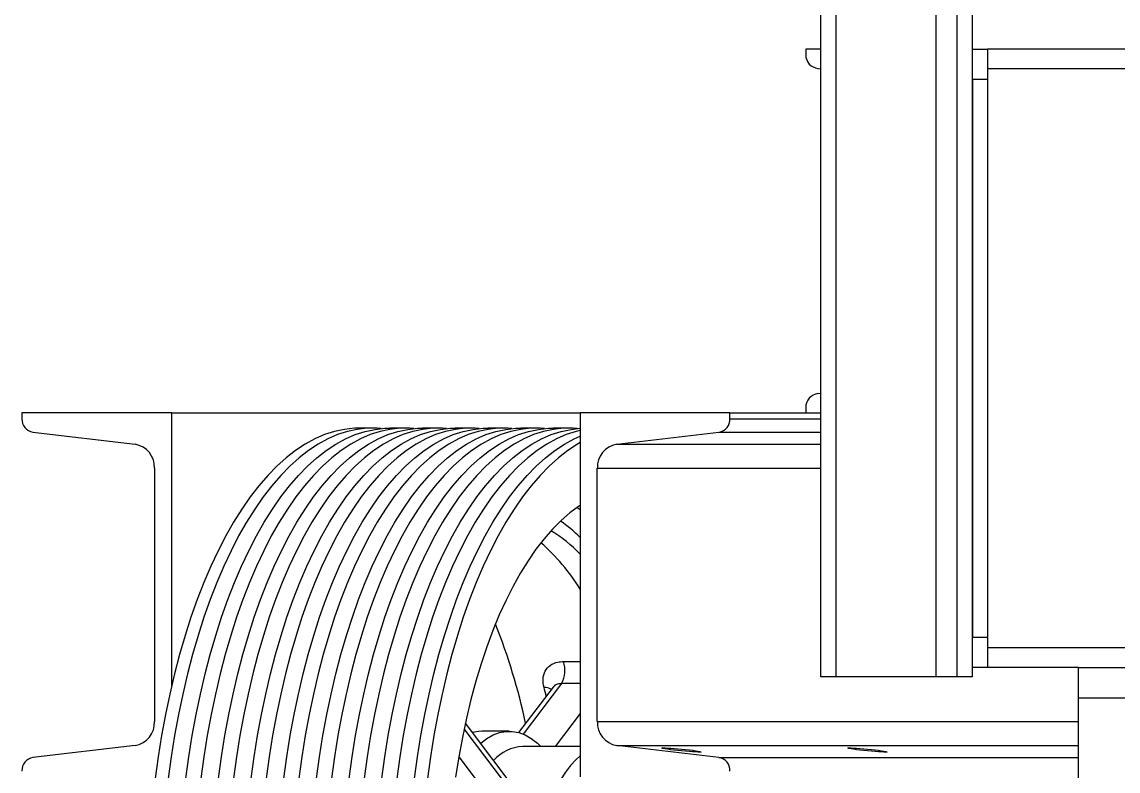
# Model space of a CAD drawing. Header units: millimetres. Extents: x -424 to 424, y -490 to 3099.
# Drawn here: x -423.7 to -61.9, y -238.1 to 9 of the extents above; entities that cross this region are included whole.
import ezdxf

# ---------------------------------------------------------------- set-up
doc = ezdxf.new("R2010")
doc.units = ezdxf.units.MM
doc.layers.add('Wipeouts', color=7, linetype='Continuous', true_color=0xbcb7d9)

msp = doc.modelspace()

# ---------------------------------------------------------------- wipeouts: each hides what was drawn before it
msp.add_wipeout([(0, 3099), (-20, 3099), (-20, 3091), (-32.69, 3091), (-38.59, 3089.07), (-42.22, 3084.03), (-74.64, 2980.94), (-74.64, 2950), (-75, 2940), (-110, 2940), (-110, 2943), (-160, 2943), (-160, 2940), (-165, 2940), (-165, 2938.11), (-163.84, 2935.1), (-160.97, 2933.64), (-160, 2933.53), (-160, 2826.47), (-160.97, 2826.36), (-163.84, 2824.9), (-165, 2821.89), (-165, 2820), (-165, 2805), (-160, 2805), (-160, -113.53), (-160.97, -113.64), (-163.84, -115.1), (-165, -118.11), (-165, -120), (-423.7, -120), (-423.7, -121.89), (-422.74, -124.81), (-420.08, -126.36), (-386.37, -130.31), (-381.65, -133.07), (-379.93, -138.26), (-379.93, -221.74), (-381.65, -226.93), (-386.37, -229.69), (-420.08, -233.64), (-422.74, -235.19), (-423.71, -237.93), (-423.7, -240), (-413.59, -240), (-413.59, -260), (-412.2, -265.09), (-408.61, -268.65), (-404.45, -269.81), (-398.38, -270), (-394.94, -278.7), (-392.67, -299.44), (-390.57, -308.25), (-380.15, -325.8), (-376.97, -347.08), (-372.52, -367.13), (-363.66, -394.09), (-348.36, -422.3), (-333.39, -437.63), (-313.99, -444.96), (-220.82, -444.96), (-199.86, -436.42), (-182.6, -416.64), (-182.6, -490), (182.6, -490), (182.6, -416.64), (192.25, -429.39), (211.01, -442.85), (220.82, -444.96), (312.35, -445), (327.04, -441.45), (339.57, -432.46), (357.7, -407), (367.91, -382.65), (375.62, -353.92), (380.19, -325.63), (387.3, -316.34), (391.99, -302.9), (394.12, -283.75), (395.02, -278.37), (398.38, -270), (403.59, -270), (408.29, -268.83), (412.3, -264.91), (413.59, -260), (413.59, -240), (423.7, -240), (423.71, -237.93), (422.74, -235.19), (420.08, -233.64), (386.37, -229.69), (381.65, -226.93), (379.93, -221.74), (379.92, -137.93), (381.65, -133.07), (386.37, -130.31), (420.08, -126.36), (422.74, -124.81), (423.7, -120), (165, -120), (165, -118.11), (163.84, -115.1), (160.97, -113.64), (160, -113.53), (160, -6.47), (163.84, -4.9), (165, -0.94), (165, 0), (160, 0), (160, 2765.08), (162.32, 2765.08), (163.9, 2765.08), (163.9, 2764.5), (267.5, 2764.5), (267.5, 2911.5), (163.9, 2911.5), (163.9, 2910.92), (162.32, 2910.92), (160, 2910.92), (160, 2933.53), (163.84, 2935.1), (165, 2938.11), (165, 2940), (160, 2940), (160, 2943), (110, 2943), (110, 2940), (75, 2940), (75, 2976.34), (73.59, 2985.44), (42.22, 3084.03), (38.59, 3089.07), (32.69, 3091), (20, 3091.5), (20, 3099)]).dxf.layer = 'Wipeouts'

# ---------------------------------------------------------------- next in the draw order: linework, layer by layer
at = {"color": 7, "linetype": 'Continuous', "lineweight": 25}
for p, q in [((-160, -207), (-160, 2943)), ((-155, -207), (-155, 2943)), ((-122, -207), (-122, 2943)), ((-115, -207), (-115, 2943)), ((-110, -207), (-110, 2943)), ((-160, 0), (-165, 0)), ((-165, 0), (-165, -1.89)), ((-110, 0), (-105, 0)), ((-105, 0), (-105, -10)), ((105, 0), (-105, 0)), ((-160.97, -6.36), (-160, -6.47)), ((105, -6.5), (-105, -6.5)), ((-105, -10), (-110, -10)), ((-110, -10), (-110, -194)), ((-105, -10), (-105, -194)), ((-160, -113.53), (-160.97, -113.64)), ((-165, -118.11), (-165, -120)), ((-423.7, -120), (-423.7, -121.89)), ((-374.27, -120), (-423.7, -120)), ((-374.27, -209.86), (-374.27, -120)), ((-374.27, -120), (-239.45, -120)), ((-239.45, -120), (-239.45, -240)), ((-190.02, -120), (-239.45, -120)), ((-190.02, -121.89), (-190.02, -120)), ((-190.02, -120), (-165, -120)), ((-165, -120), (-160, -120)), ((-420.08, -126.36), (-386.37, -130.31)), ((-308.08, -125), (-312.35, -125)), ((-297.29, -125), (-302.23, -125)), ((-286.51, -125), (-291.45, -125)), ((-275.72, -125), (-280.66, -125)), ((-264.93, -125), (-269.88, -125)), ((-254.15, -125), (-259.09, -125)), ((-243.36, -125), (-248.31, -125)), ((-227.35, -130.31), (-193.64, -126.36)), ((-379.93, -138.26), (-379.93, -221.74)), ((-233.79, -221.74), (-233.79, -138.26)), ((-110, -194), (-105, -194)), ((-105, -194), (-105, -204)), ((105, -197.5), (-105, -197.5)), ((-105, -204), (-110, -204)), ((-75, -204), (-105, -204)), ((-75, -204), (-25, -204)), ((-75, -214), (-75, -204)), ((-155, -207), (-160, -207)), ((-122, -207), (-155, -207)), ((-115, -207), (-122, -207)), ((-110, -207), (-115, -207)), ((-248.4, -210.41), (-259.8, -225.42)), ((-75, -240.34), (-75, -214)), ((-75, -214), (-25, -214)), ((-239.45, -219.17), (-247.67, -230)), ((-257.69, -248.25), (-277.35, -222.35)), ((-262.91, -225), (-271.9, -225)), ((-386.37, -229.69), (-420.08, -233.64)), ((-239.45, -230), (-258.42, -230)), ((-193.64, -233.64), (-227.35, -229.69))]:
    msp.add_line(p, q, dxfattribs=at)
at = {"color": 8, "linetype": 'Continuous', "lineweight": 25}
for p, q in [((-190.02, -121.89), (-160, -121.89)), ((-193.64, -126.36), (-160, -126.36)), ((-227.35, -130.31), (-160, -130.31)), ((-233.79, -138.26), (-160, -138.26)), ((-240.44, -151.14), (-239.45, -151.85)), ((-244.96, -201.96), (-239.45, -201.96)), ((-245.63, -209.26), (-258.29, -225.93)), ((-239.45, -209.26), (-245.63, -209.26)), ((-257.55, -250.77), (-277.74, -224.18)), ((-233.79, -221.74), (-75, -221.74)), ((-227.35, -229.69), (-75, -229.69)), ((-279.52, -233.39), (-259.74, -259.43)), ((-193.64, -233.64), (-75, -233.64))]:
    msp.add_line(p, q, dxfattribs=at)
at = {"color": 7, "linetype": 'Continuous', "lineweight": 25, "flags": 128}
for points in [[(-312.35, -125), (-313.99, -125.04), (-317.28, -125.4), (-320.55, -126.1), (-323.81, -127.15), (-327.04, -128.55), (-330.23, -130.29), (-333.39, -132.37), (-336.51, -134.79), (-339.57, -137.54), (-342.57, -140.61), (-345.5, -144), (-348.36, -147.7), (-351.14, -151.71), (-353.84, -156), (-356.44, -160.58), (-358.95, -165.43), (-361.36, -170.54), (-363.66, -175.91), (-365.84, -181.52), (-367.91, -187.35), (-369.85, -193.4), (-371.67, -199.65), (-373.36, -206.09), (-374.92, -212.7), (-376.33, -219.47), (-377.61, -226.38), (-378.74, -233.42), (-379.73, -240.58)], [(-305.16, -125.14), (-306.43, -125.04), (-309.72, -125.04), (-313.01, -125.4), (-316.28, -126.1), (-319.54, -127.15), (-322.77, -128.55), (-325.97, -130.29), (-329.12, -132.37), (-332.24, -134.79), (-335.3, -137.54), (-338.3, -140.61), (-341.23, -144), (-344.09, -147.7), (-346.87, -151.71), (-349.57, -156), (-352.17, -160.58), (-354.68, -165.43), (-357.09, -170.54), (-359.39, -175.91), (-361.57, -181.52), (-363.64, -187.35), (-365.58, -193.4), (-367.4, -199.65), (-369.09, -206.09), (-370.65, -212.7), (-372.06, -219.47), (-373.34, -226.38), (-374.47, -233.42), (-375.46, -240.58)], [(-369.62, -240.58), (-368.63, -233.42), (-367.5, -226.38), (-366.22, -219.47), (-364.8, -212.7), (-363.25, -206.09), (-361.56, -199.65), (-359.74, -193.4), (-357.8, -187.35), (-355.73, -181.52), (-353.54, -175.91), (-351.25, -170.54), (-348.84, -165.43), (-346.33, -160.58), (-343.73, -156), (-341.03, -151.71), (-338.25, -147.7), (-335.39, -144), (-332.46, -140.61), (-329.46, -137.54), (-326.4, -134.79), (-323.28, -132.37), (-320.12, -130.29), (-316.92, -128.55), (-313.69, -127.15), (-310.44, -126.1), (-307.16, -125.4), (-303.88, -125.04), (-302.23, -125)], [(-294.37, -125.14), (-295.65, -125.04), (-298.94, -125.04), (-302.22, -125.4), (-305.49, -126.1), (-308.75, -127.15), (-311.98, -128.55), (-315.18, -130.29), (-318.34, -132.37), (-321.45, -134.79), (-324.51, -137.54), (-327.51, -140.61), (-330.45, -144), (-333.31, -147.7), (-336.09, -151.71), (-338.78, -156), (-341.39, -160.58), (-343.9, -165.43), (-346.3, -170.54), (-348.6, -175.91), (-350.79, -181.52), (-352.85, -187.35), (-354.8, -193.4), (-356.62, -199.65), (-358.31, -206.09), (-359.86, -212.7), (-361.28, -219.47), (-362.55, -226.38), (-363.69, -233.42), (-364.67, -240.58)], [(-358.83, -240.58), (-357.84, -233.42), (-356.71, -226.38), (-355.44, -219.47), (-354.02, -212.7), (-352.46, -206.09), (-350.78, -199.65), (-348.96, -193.4), (-347.01, -187.35), (-344.94, -181.52), (-342.76, -175.91), (-340.46, -170.54), (-338.05, -165.43), (-335.55, -160.58), (-332.94, -156), (-330.25, -151.71), (-327.46, -147.7), (-324.6, -144), (-321.67, -140.61), (-318.67, -137.54), (-315.61, -134.79), (-312.5, -132.37), (-309.34, -130.29), (-306.14, -128.55), (-302.91, -127.15), (-299.65, -126.1), (-296.38, -125.4), (-293.09, -125.04), (-291.45, -125)], [(-283.58, -125.14), (-284.86, -125.04), (-288.15, -125.04), (-291.43, -125.4), (-294.71, -126.1), (-297.96, -127.15), (-301.2, -128.55), (-304.39, -130.29), (-307.55, -132.37), (-310.67, -134.79), (-313.73, -137.54), (-316.73, -140.61), (-319.66, -144), (-322.52, -147.7), (-325.3, -151.71), (-328, -156), (-330.6, -160.58), (-333.11, -165.43), (-335.52, -170.54), (-337.81, -175.91), (-340, -181.52), (-342.07, -187.35), (-344.01, -193.4), (-345.83, -199.65), (-347.52, -206.09), (-349.07, -212.7), (-350.49, -219.47), (-351.77, -226.38), (-352.9, -233.42), (-353.89, -240.58)], [(-348.05, -240.58), (-347.06, -233.42), (-345.93, -226.38), (-344.65, -219.47), (-343.23, -212.7), (-341.68, -206.09), (-339.99, -199.65), (-338.17, -193.4), (-336.23, -187.35), (-334.16, -181.52), (-331.97, -175.91), (-329.67, -170.54), (-327.27, -165.43), (-324.76, -160.58), (-322.16, -156), (-319.46, -151.71), (-316.68, -147.7), (-313.82, -144), (-310.88, -140.61), (-307.88, -137.54), (-304.82, -134.79), (-301.71, -132.37), (-298.55, -130.29), (-295.35, -128.55), (-292.12, -127.15), (-288.87, -126.1), (-285.59, -125.4), (-282.31, -125.04), (-280.66, -125)], [(-272.8, -125.14), (-274.08, -125.04), (-277.36, -125.04), (-280.65, -125.4), (-283.92, -126.1), (-287.18, -127.15), (-290.41, -128.55), (-293.61, -130.29), (-296.77, -132.37), (-299.88, -134.79), (-302.94, -137.54), (-305.94, -140.61), (-308.87, -144), (-311.74, -147.7), (-314.52, -151.71), (-317.21, -156), (-319.82, -160.58), (-322.33, -165.43), (-324.73, -170.54), (-327.03, -175.91), (-329.21, -181.52), (-331.28, -187.35), (-333.23, -193.4), (-335.05, -199.65), (-336.73, -206.09), (-338.29, -212.7), (-339.71, -219.47), (-340.98, -226.38), (-342.12, -233.42), (-343.1, -240.58)], [(-337.26, -240.58), (-336.27, -233.42), (-335.14, -226.38), (-333.86, -219.47), (-332.45, -212.7), (-330.89, -206.09), (-329.2, -199.65), (-327.39, -193.4), (-325.44, -187.35), (-323.37, -181.52), (-321.19, -175.91), (-318.89, -170.54), (-316.48, -165.43), (-313.98, -160.58), (-311.37, -156), (-308.67, -151.71), (-305.89, -147.7), (-303.03, -144), (-300.1, -140.61), (-297.1, -137.54), (-294.04, -134.79), (-290.93, -132.37), (-287.77, -130.29), (-284.57, -128.55), (-281.34, -127.15), (-278.08, -126.1), (-274.81, -125.4), (-271.52, -125.04), (-269.88, -125)], [(-262.01, -125.14), (-263.29, -125.04), (-266.58, -125.04), (-269.86, -125.4), (-273.14, -126.1), (-276.39, -127.15), (-279.62, -128.55), (-282.82, -130.29), (-285.98, -132.37), (-289.1, -134.79), (-292.16, -137.54), (-295.16, -140.61), (-298.09, -144), (-300.95, -147.7), (-303.73, -151.71), (-306.43, -156), (-309.03, -160.58), (-311.54, -165.43), (-313.95, -170.54), (-316.24, -175.91), (-318.43, -181.52), (-320.5, -187.35), (-322.44, -193.4), (-324.26, -199.65), (-325.95, -206.09), (-327.5, -212.7), (-328.92, -219.47), (-330.2, -226.38), (-331.33, -233.42), (-332.32, -240.58)], [(-326.47, -240.58), (-325.49, -233.42), (-324.35, -226.38), (-323.08, -219.47), (-321.66, -212.7), (-320.11, -206.09), (-318.42, -199.65), (-316.6, -193.4), (-314.65, -187.35), (-312.59, -181.52), (-310.4, -175.91), (-308.1, -170.54), (-305.7, -165.43), (-303.19, -160.58), (-300.59, -156), (-297.89, -151.71), (-295.11, -147.7), (-292.25, -144), (-289.31, -140.61), (-286.31, -137.54), (-283.25, -134.79), (-280.14, -132.37), (-276.98, -130.29), (-273.78, -128.55), (-270.55, -127.15), (-267.3, -126.1), (-264.02, -125.4), (-260.74, -125.04), (-259.09, -125)], [(-251.23, -125.14), (-252.5, -125.04), (-255.79, -125.04), (-259.08, -125.4), (-262.35, -126.1), (-265.61, -127.15), (-268.84, -128.55), (-272.04, -130.29), (-275.2, -132.37), (-278.31, -134.79), (-281.37, -137.54), (-284.37, -140.61), (-287.3, -144), (-290.16, -147.7), (-292.95, -151.71), (-295.64, -156), (-298.25, -160.58), (-300.75, -165.43), (-303.16, -170.54), (-305.46, -175.91), (-307.64, -181.52), (-309.71, -187.35), (-311.66, -193.4), (-313.48, -199.65), (-315.16, -206.09), (-316.72, -212.7), (-318.14, -219.47), (-319.41, -226.38), (-320.54, -233.42), (-321.53, -240.58)], [(-315.69, -240.58), (-314.7, -233.42), (-313.57, -226.38), (-312.29, -219.47), (-310.88, -212.7), (-309.32, -206.09), (-307.63, -199.65), (-305.81, -193.4), (-303.87, -187.35), (-301.8, -181.52), (-299.62, -175.91), (-297.32, -170.54), (-294.91, -165.43), (-292.4, -160.58), (-289.8, -156), (-287.1, -151.71), (-284.32, -147.7), (-281.46, -144), (-278.53, -140.61), (-275.53, -137.54), (-272.47, -134.79), (-269.35, -132.37), (-266.2, -130.29), (-263, -128.55), (-259.77, -127.15), (-256.51, -126.1), (-253.24, -125.4), (-249.95, -125.04), (-248.31, -125)], [(-240.44, -125.14), (-241.72, -125.04), (-245.01, -125.04), (-248.29, -125.4), (-251.57, -126.1), (-254.82, -127.15), (-258.05, -128.55), (-261.25, -130.29), (-264.41, -132.37), (-267.52, -134.79), (-270.58, -137.54), (-273.58, -140.61), (-276.52, -144), (-279.38, -147.7), (-282.16, -151.71), (-284.86, -156), (-287.46, -160.58), (-289.97, -165.43), (-292.37, -170.54), (-294.67, -175.91), (-296.86, -181.52), (-298.93, -187.35), (-300.87, -193.4), (-302.69, -199.65), (-304.38, -206.09), (-305.93, -212.7), (-307.35, -219.47), (-308.63, -226.38), (-309.76, -233.42), (-310.75, -240.58)], [(-304.9, -240.58), (-303.92, -233.42), (-302.78, -226.38), (-301.51, -219.47), (-300.09, -212.7), (-298.54, -206.09), (-296.85, -199.65), (-295.03, -193.4), (-293.08, -187.35), (-291.02, -181.52), (-288.83, -175.91), (-286.53, -170.54), (-284.13, -165.43), (-281.62, -160.58), (-279.01, -156), (-276.32, -151.71), (-273.54, -147.7), (-270.68, -144), (-267.74, -140.61), (-264.74, -137.54), (-261.68, -134.79), (-258.57, -132.37), (-255.41, -130.29), (-252.21, -128.55), (-248.98, -127.15), (-245.72, -126.1), (-242.45, -125.4), (-239.45, -125.06)], [(-239.45, -125.77), (-240.78, -126.1), (-244.04, -127.15), (-247.27, -128.55), (-250.47, -130.29), (-253.63, -132.37), (-256.74, -134.79), (-259.8, -137.54), (-262.8, -140.61), (-265.73, -144), (-268.59, -147.7), (-271.37, -151.71), (-274.07, -156), (-276.68, -160.58), (-279.18, -165.43), (-281.59, -170.54), (-283.89, -175.91), (-286.07, -181.52), (-288.14, -187.35), (-290.09, -193.4), (-291.9, -199.65), (-293.59, -206.09), (-295.15, -212.7), (-296.56, -219.47), (-297.84, -226.38), (-298.97, -233.42), (-299.96, -240.58)], [(-294.12, -240.58), (-293.13, -233.42), (-292, -226.38), (-290.72, -219.47), (-289.31, -212.7), (-287.75, -206.09), (-286.06, -199.65), (-284.24, -193.4), (-282.3, -187.35), (-280.23, -181.52), (-278.05, -175.91), (-275.75, -170.54), (-273.34, -165.43), (-270.83, -160.58), (-268.23, -156), (-265.53, -151.71), (-262.75, -147.7), (-259.89, -144), (-256.96, -140.61), (-253.96, -137.54), (-250.9, -134.79), (-247.78, -132.37), (-244.62, -130.29), (-241.43, -128.55), (-239.45, -127.65)], [(-239.45, -129.76), (-240.36, -130.29), (-243.51, -132.37), (-246.63, -134.79), (-249.69, -137.54), (-252.69, -140.61), (-255.62, -144), (-258.48, -147.7), (-261.26, -151.71), (-263.96, -156), (-266.56, -160.58), (-269.07, -165.43), (-271.48, -170.54), (-273.78, -175.91), (-275.96, -181.52), (-278.03, -187.35), (-279.97, -193.4), (-281.79, -199.65), (-283.48, -206.09), (-285.04, -212.7), (-286.45, -219.47), (-287.73, -226.38), (-288.86, -233.42), (-289.85, -240.58)], [(-239.45, -150.47), (-239.96, -150.81), (-242.89, -152.98), (-245.77, -155.49), (-248.6, -158.32), (-251.35, -161.48), (-254.04, -164.95), (-256.64, -168.72), (-259.16, -172.78), (-261.59, -177.13), (-263.91, -181.75), (-266.14, -186.63), (-268.25, -191.76), (-270.24, -197.12), (-272.12, -202.71), (-273.87, -208.5), (-275.49, -214.49), (-276.97, -220.66), (-278.32, -226.99), (-279.53, -233.46), (-280.59, -240.07)], [(-271.9, -225), (-272.96, -225.05), (-275.02, -225.42)], [(-272.32, -228.97), (-272.24, -228.9), (-270.23, -227.37), (-268.17, -226.21), (-266.08, -225.44), (-263.97, -225.05), (-261.85, -225.05), (-259.74, -225.44), (-257.65, -226.21), (-255.59, -227.37), (-253.58, -228.9), (-252.4, -230)], [(-239.45, -233.11), (-240.88, -234.38), (-242.63, -236.26), (-244.31, -238.47), (-245.9, -240.97), (-247.4, -243.75), (-248.8, -246.81), (-250.09, -250.1), (-251.26, -253.63)]]:
    msp.add_lwpolyline(points, dxfattribs=at)
at = {"color": 7, "linetype": 'Continuous', "lineweight": 25}
for centre, radius, start, end in [((-160.5, -1.89), 4.5, 180, 264), ((-160.5, -118.11), 4.5, 96, 180), ((-419.36, -122.08), 4.35, 177.544, 260.4206), ((-194.36, -122.08), 4.35, 279.5794, 2.4557), ((-387.66, -137.93), 7.73, 357.5481, 80.4179), ((-226.06, -137.93), 7.73, 99.5821, 182.4519), ((-271.25, -196.72), 43.85, 43.5121, 59.6635), ((-294.77, -211.87), 64.79, 31.3785, 49.2023), ((-454.56, -264.44), 201.55, 12.0544, 21.7807), ((-253.62, -204.85), 9.13, 331.1087, 18.4169), ((-387.66, -222.07), 7.73, 279.5814, 2.4526), ((-226.06, -222.07), 7.73, 177.5474, 260.4186), ((-419.36, -237.93), 4.35, 99.5826, 182.4528), ((-194.36, -237.93), 4.35, 357.5474, 80.4174)]:
    msp.add_arc(centre, radius, start, end, dxfattribs=at)
at = {"color": 8, "linetype": 'Continuous', "lineweight": 25}
for centre, radius, start, end in [((-272.49, -194.23), 46.81, 45.1111, 55.4751), ((-251.1, -214.64), 4.09, 58.4132, 93.9097), ((-462.66, -268.71), 219.14, 14.6314, 15.3882), ((-257.67, -243.99), 14.01, 93.0572, 137.8405)]:
    msp.add_arc(centre, radius, start, end, dxfattribs=at)
at = {"color": 7, "linetype": 'Continuous', "lineweight": 25}
for centre in [(-205.97, -231.17), (-144.59, -231.17)]:
    msp.add_ellipse(centre, major_axis=(6.5, -0.62), ratio=0.045666, dxfattribs=at)
msp.add_open_spline([(-251.38, -210.56), (-251.56, -209.57), (-251.91, -207.62), (-251.14, -205.05), (-249.46, -203.12), (-247.25, -202.1), (-245.61, -202), (-244.96, -201.96)], degree=3, knots=[0, 0, 0, 0, 0.218381, 0.435153, 0.649936, 0.862238, 1, 1, 1, 1], dxfattribs=at)
at = {"color": 8, "linetype": 'Continuous', "lineweight": 25}
msp.add_open_spline([(-245.63, -209.26), (-245.95, -209.28), (-246.76, -209.33), (-247.77, -209.7), (-248.18, -210.23), (-248.35, -210.45)], degree=3, knots=[0, 0, 0, 0, 0.275387, 0.698565, 1, 1, 1, 1], dxfattribs=at)

doc.saveas('drawing.dxf')
